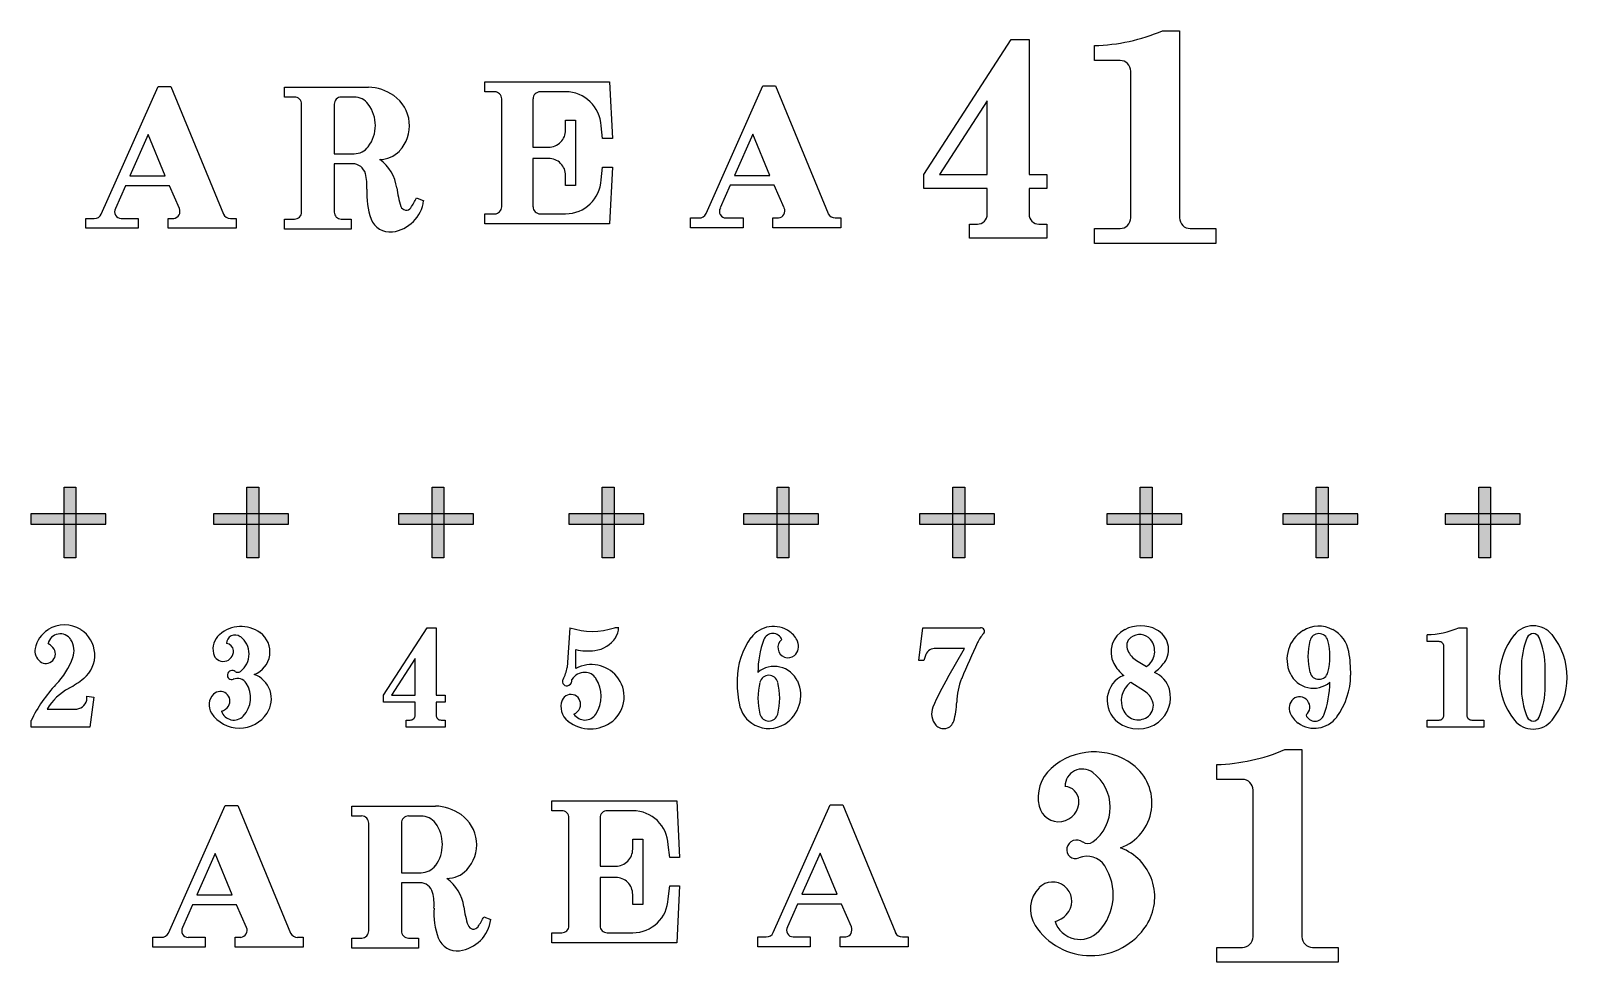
# Model space of a CAD drawing. Extents: x -30826 to 38793, y -30114 to 48793.
# Drawn here: x -1759 to 14480, y -225 to 9623 of the extents above; entities that cross this region are included whole.
import ezdxf

# ---------------------------------------------------------------- set-up
doc = ezdxf.new("R2010")
doc.units = 13
doc.layers.add('APS_GEOMETRY', color=7, linetype='Continuous')
pattern_1 = [(0, (33553.901, 32676.261), (0, 8.4670712), [6.15787, -2.3092012]), (90, (33553.901, 32676.261), (-8.4670712, 5e-16), [6.15787, -2.3092012])]
pattern_2 = [(0, (35485.857, 32676.261), (0, 8.4670712), [6.15787, -2.3092012]), (90, (35485.857, 32676.261), (-8.4670712, 5e-16), [6.15787, -2.3092012])]
pattern_3 = [(0, (37442.054, 32676.261), (0, 8.4670712), [6.15787, -2.3092012]), (90, (37442.054, 32676.261), (-8.4670712, 5e-16), [6.15787, -2.3092012])]
pattern_4 = [(0, (39241.035, 32676.261), (0, 8.4670712), [6.15787, -2.3092012]), (90, (39241.035, 32676.261), (-8.4670712, 5e-16), [6.15787, -2.3092012])]
pattern_5 = [(0, (41088.4965, 32676.261), (0, 8.4670712), [6.15787, -2.3092012]), (90, (41088.4965, 32676.261), (-8.4670712, 5e-16), [6.15787, -2.3092012])]
pattern_6 = [(0, (42947.732, 32676.261), (0, 8.4670712), [6.15787, -2.3092012]), (90, (42947.732, 32676.261), (-8.4670712, 5e-16), [6.15787, -2.3092012])]
pattern_7 = [(0, (44927.823, 32676.261), (0, 8.4670712), [6.15787, -2.3092012]), (90, (44927.823, 32676.261), (-8.4670712, 5e-16), [6.15787, -2.3092012])]
pattern_8 = [(0, (46787.058, 32676.261), (0, 8.4670712), [6.15787, -2.3092012]), (90, (46787.058, 32676.261), (-8.4670712, 5e-16), [6.15787, -2.3092012])]
pattern_9 = [(0, (48503.532, 32676.261), (0, 8.4670712), [6.15787, -2.3092012]), (90, (48503.532, 32676.261), (-8.4670712, 5e-16), [6.15787, -2.3092012])]

msp = doc.modelspace()

# ---------------------------------------------------------------- hatches: boundary and pattern name
at = {"true_color": 0xffffff}
h = msp.add_hatch(dxfattribs=at)
h.set_pattern_fill('ANGLE', scale=1.212179)
h.set_pattern_definition(pattern_1)
h.paths.add_polyline_path([(-967, 4516), (-1281, 4516), (-1281, 4405), (-967, 4405)])
h.paths.add_polyline_path([(-1281, 4516), (-1406, 4516), (-1406, 4405), (-1281, 4405)])
h.paths.add_polyline_path([(-1406, 4516), (-1759, 4516), (-1759, 4405), (-1406, 4405)])
h.paths.add_polyline_path([(-1281, 4405), (-1406, 4405), (-1406, 4052), (-1281, 4052)])
h.paths.add_polyline_path([(-1281, 4796), (-1406, 4796), (-1406, 4516), (-1281, 4516)])
h = msp.add_hatch(dxfattribs=at)
h.set_pattern_fill('ANGLE', scale=1.212179)
h.set_pattern_definition(pattern_1)
h.paths.add_polyline_path([(-967, 4516), (-1281, 4516), (-1281, 4405), (-967, 4405)])
h.paths.add_polyline_path([(-1281, 4516), (-1406, 4516), (-1406, 4405), (-1281, 4405)])
h.paths.add_polyline_path([(-1406, 4516), (-1759, 4516), (-1759, 4405), (-1406, 4405)])
h.paths.add_polyline_path([(-1281, 4405), (-1406, 4405), (-1406, 4052), (-1281, 4052)])
h.paths.add_polyline_path([(-1281, 4796), (-1406, 4796), (-1406, 4516), (-1281, 4516)])
h = msp.add_hatch(dxfattribs=at)
h.set_pattern_fill('ANGLE', scale=1.212179)
h.set_pattern_definition(pattern_2)
h.paths.add_polyline_path([(965, 4516), (651, 4516), (651, 4405), (965, 4405)])
h.paths.add_polyline_path([(651, 4516), (526, 4516), (526, 4405), (651, 4405)])
h.paths.add_polyline_path([(526, 4516), (173, 4516), (173, 4405), (526, 4405)])
h.paths.add_polyline_path([(651, 4405), (526, 4405), (526, 4052), (651, 4052)])
h.paths.add_polyline_path([(651, 4796), (526, 4796), (526, 4516), (651, 4516)])
h = msp.add_hatch(dxfattribs=at)
h.set_pattern_fill('ANGLE', scale=1.212179)
h.set_pattern_definition(pattern_2)
h.paths.add_polyline_path([(965, 4516), (651, 4516), (651, 4405), (965, 4405)])
h.paths.add_polyline_path([(651, 4516), (526, 4516), (526, 4405), (651, 4405)])
h.paths.add_polyline_path([(526, 4516), (173, 4516), (173, 4405), (526, 4405)])
h.paths.add_polyline_path([(651, 4405), (526, 4405), (526, 4052), (651, 4052)])
h.paths.add_polyline_path([(651, 4796), (526, 4796), (526, 4516), (651, 4516)])
h = msp.add_hatch(dxfattribs=at)
h.set_pattern_fill('ANGLE', scale=1.212179)
h.set_pattern_definition(pattern_3)
h.paths.add_polyline_path([(2921, 4516), (2607, 4516), (2607, 4405), (2921, 4405)])
h.paths.add_polyline_path([(2607, 4516), (2482, 4516), (2482, 4405), (2607, 4405)])
h.paths.add_polyline_path([(2482, 4516), (2129, 4516), (2129, 4405), (2482, 4405)])
h.paths.add_polyline_path([(2607, 4405), (2482, 4405), (2482, 4052), (2607, 4052)])
h.paths.add_polyline_path([(2607, 4796), (2482, 4796), (2482, 4516), (2607, 4516)])
h = msp.add_hatch(dxfattribs=at)
h.set_pattern_fill('ANGLE', scale=1.212179)
h.set_pattern_definition(pattern_3)
h.paths.add_polyline_path([(2921, 4516), (2607, 4516), (2607, 4405), (2921, 4405)])
h.paths.add_polyline_path([(2607, 4516), (2482, 4516), (2482, 4405), (2607, 4405)])
h.paths.add_polyline_path([(2482, 4516), (2129, 4516), (2129, 4405), (2482, 4405)])
h.paths.add_polyline_path([(2607, 4405), (2482, 4405), (2482, 4052), (2607, 4052)])
h.paths.add_polyline_path([(2607, 4796), (2482, 4796), (2482, 4516), (2607, 4516)])
h = msp.add_hatch(dxfattribs=at)
h.set_pattern_fill('ANGLE', scale=1.212179)
h.set_pattern_definition(pattern_4)
h.paths.add_polyline_path([(4720, 4516), (4406, 4516), (4406, 4405), (4720, 4405)])
h.paths.add_polyline_path([(4406, 4516), (4281, 4516), (4281, 4405), (4406, 4405)])
h.paths.add_polyline_path([(4281, 4516), (3928, 4516), (3928, 4405), (4281, 4405)])
h.paths.add_polyline_path([(4406, 4405), (4281, 4405), (4281, 4052), (4406, 4052)])
h.paths.add_polyline_path([(4406, 4796), (4281, 4796), (4281, 4516), (4406, 4516)])
h = msp.add_hatch(dxfattribs=at)
h.set_pattern_fill('ANGLE', scale=1.212179)
h.set_pattern_definition(pattern_4)
h.paths.add_polyline_path([(4720, 4516), (4406, 4516), (4406, 4405), (4720, 4405)])
h.paths.add_polyline_path([(4406, 4516), (4281, 4516), (4281, 4405), (4406, 4405)])
h.paths.add_polyline_path([(4281, 4516), (3928, 4516), (3928, 4405), (4281, 4405)])
h.paths.add_polyline_path([(4406, 4405), (4281, 4405), (4281, 4052), (4406, 4052)])
h.paths.add_polyline_path([(4406, 4796), (4281, 4796), (4281, 4516), (4406, 4516)])
h = msp.add_hatch(dxfattribs=at)
h.set_pattern_fill('ANGLE', scale=1.212179)
h.set_pattern_definition(pattern_5)
h.paths.add_polyline_path([(6568, 4516), (6253, 4516), (6253, 4405), (6568, 4405)])
h.paths.add_polyline_path([(6253, 4516), (6129, 4516), (6129, 4405), (6253, 4405)])
h.paths.add_polyline_path([(6129, 4516), (5775, 4516), (5775, 4405), (6129, 4405)])
h.paths.add_polyline_path([(6253, 4405), (6129, 4405), (6129, 4052), (6253, 4052)])
h.paths.add_polyline_path([(6253, 4796), (6129, 4796), (6129, 4516), (6253, 4516)])
h = msp.add_hatch(dxfattribs=at)
h.set_pattern_fill('ANGLE', scale=1.212179)
h.set_pattern_definition(pattern_5)
h.paths.add_polyline_path([(6568, 4516), (6253, 4516), (6253, 4405), (6568, 4405)])
h.paths.add_polyline_path([(6253, 4516), (6129, 4516), (6129, 4405), (6253, 4405)])
h.paths.add_polyline_path([(6129, 4516), (5775, 4516), (5775, 4405), (6129, 4405)])
h.paths.add_polyline_path([(6253, 4405), (6129, 4405), (6129, 4052), (6253, 4052)])
h.paths.add_polyline_path([(6253, 4796), (6129, 4796), (6129, 4516), (6253, 4516)])
h = msp.add_hatch(dxfattribs=at)
h.set_pattern_fill('ANGLE', scale=1.212179)
h.set_pattern_definition(pattern_6)
h.paths.add_polyline_path([(8427, 4516), (8113, 4516), (8113, 4405), (8427, 4405)])
h.paths.add_polyline_path([(8113, 4516), (7988, 4516), (7988, 4405), (8113, 4405)])
h.paths.add_polyline_path([(7988, 4516), (7635, 4516), (7635, 4405), (7988, 4405)])
h.paths.add_polyline_path([(8113, 4405), (7988, 4405), (7988, 4052), (8113, 4052)])
h.paths.add_polyline_path([(8113, 4796), (7988, 4796), (7988, 4516), (8113, 4516)])
h = msp.add_hatch(dxfattribs=at)
h.set_pattern_fill('ANGLE', scale=1.212179)
h.set_pattern_definition(pattern_6)
h.paths.add_polyline_path([(8427, 4516), (8113, 4516), (8113, 4405), (8427, 4405)])
h.paths.add_polyline_path([(8113, 4516), (7988, 4516), (7988, 4405), (8113, 4405)])
h.paths.add_polyline_path([(7988, 4516), (7635, 4516), (7635, 4405), (7988, 4405)])
h.paths.add_polyline_path([(8113, 4405), (7988, 4405), (7988, 4052), (8113, 4052)])
h.paths.add_polyline_path([(8113, 4796), (7988, 4796), (7988, 4516), (8113, 4516)])
h = msp.add_hatch(dxfattribs=at)
h.set_pattern_fill('ANGLE', scale=1.212179)
h.set_pattern_definition(pattern_7)
h.paths.add_polyline_path([(10407, 4516), (10093, 4516), (10093, 4405), (10407, 4405)])
h.paths.add_polyline_path([(10093, 4516), (9968, 4516), (9968, 4405), (10093, 4405)])
h.paths.add_polyline_path([(9968, 4516), (9615, 4516), (9615, 4405), (9968, 4405)])
h.paths.add_polyline_path([(10093, 4405), (9968, 4405), (9968, 4052), (10093, 4052)])
h.paths.add_polyline_path([(10093, 4796), (9968, 4796), (9968, 4516), (10093, 4516)])
h = msp.add_hatch(dxfattribs=at)
h.set_pattern_fill('ANGLE', scale=1.212179)
h.set_pattern_definition(pattern_7)
h.paths.add_polyline_path([(10407, 4516), (10093, 4516), (10093, 4405), (10407, 4405)])
h.paths.add_polyline_path([(10093, 4516), (9968, 4516), (9968, 4405), (10093, 4405)])
h.paths.add_polyline_path([(9968, 4516), (9615, 4516), (9615, 4405), (9968, 4405)])
h.paths.add_polyline_path([(10093, 4405), (9968, 4405), (9968, 4052), (10093, 4052)])
h.paths.add_polyline_path([(10093, 4796), (9968, 4796), (9968, 4516), (10093, 4516)])
h = msp.add_hatch(dxfattribs=at)
h.set_pattern_fill('ANGLE', scale=1.212179)
h.set_pattern_definition(pattern_8)
h.paths.add_polyline_path([(12266, 4516), (11952, 4516), (11952, 4405), (12266, 4405)])
h.paths.add_polyline_path([(11952, 4516), (11827, 4516), (11827, 4405), (11952, 4405)])
h.paths.add_polyline_path([(11827, 4516), (11474, 4516), (11474, 4405), (11827, 4405)])
h.paths.add_polyline_path([(11952, 4405), (11827, 4405), (11827, 4052), (11952, 4052)])
h.paths.add_polyline_path([(11952, 4796), (11827, 4796), (11827, 4516), (11952, 4516)])
h = msp.add_hatch(dxfattribs=at)
h.set_pattern_fill('ANGLE', scale=1.212179)
h.set_pattern_definition(pattern_8)
h.paths.add_polyline_path([(12266, 4516), (11952, 4516), (11952, 4405), (12266, 4405)])
h.paths.add_polyline_path([(11952, 4516), (11827, 4516), (11827, 4405), (11952, 4405)])
h.paths.add_polyline_path([(11827, 4516), (11474, 4516), (11474, 4405), (11827, 4405)])
h.paths.add_polyline_path([(11952, 4405), (11827, 4405), (11827, 4052), (11952, 4052)])
h.paths.add_polyline_path([(11952, 4796), (11827, 4796), (11827, 4516), (11952, 4516)])
h = msp.add_hatch(dxfattribs=at)
h.set_pattern_fill('ANGLE', scale=1.212179)
h.set_pattern_definition(pattern_9)
h.paths.add_polyline_path([(13983, 4516), (13668, 4516), (13668, 4405), (13983, 4405)])
h.paths.add_polyline_path([(13668, 4516), (13544, 4516), (13544, 4405), (13668, 4405)])
h.paths.add_polyline_path([(13544, 4516), (13190, 4516), (13190, 4405), (13544, 4405)])
h.paths.add_polyline_path([(13668, 4405), (13544, 4405), (13544, 4052), (13668, 4052)])
h.paths.add_polyline_path([(13668, 4796), (13544, 4796), (13544, 4516), (13668, 4516)])
h = msp.add_hatch(dxfattribs=at)
h.set_pattern_fill('ANGLE', scale=1.212179)
h.set_pattern_definition(pattern_9)
h.paths.add_polyline_path([(13983, 4516), (13668, 4516), (13668, 4405), (13983, 4405)])
h.paths.add_polyline_path([(13668, 4516), (13544, 4516), (13544, 4405), (13668, 4405)])
h.paths.add_polyline_path([(13544, 4516), (13190, 4516), (13190, 4405), (13544, 4405)])
h.paths.add_polyline_path([(13668, 4405), (13544, 4405), (13544, 4052), (13668, 4052)])
h.paths.add_polyline_path([(13668, 4796), (13544, 4796), (13544, 4516), (13668, 4516)])

# ---------------------------------------------------------------- linework, layer by layer
for points in [[(-1406, 4796), (-1281, 4796), (-1281, 4052), (-1406, 4052)], [(-1406, 4796), (-1281, 4796), (-1281, 4052), (-1406, 4052)], [(526, 4796), (651, 4796), (651, 4052), (526, 4052)], [(526, 4796), (651, 4796), (651, 4052), (526, 4052)], [(2482, 4796), (2607, 4796), (2607, 4052), (2482, 4052)], [(2482, 4796), (2607, 4796), (2607, 4052), (2482, 4052)], [(4281, 4796), (4406, 4796), (4406, 4052), (4281, 4052)], [(4281, 4796), (4406, 4796), (4406, 4052), (4281, 4052)], [(6129, 4796), (6253, 4796), (6253, 4052), (6129, 4052)], [(6129, 4796), (6253, 4796), (6253, 4052), (6129, 4052)], [(7988, 4796), (8113, 4796), (8113, 4052), (7988, 4052)], [(7988, 4796), (8113, 4796), (8113, 4052), (7988, 4052)], [(9968, 4796), (10093, 4796), (10093, 4052), (9968, 4052)], [(9968, 4796), (10093, 4796), (10093, 4052), (9968, 4052)], [(11827, 4796), (11952, 4796), (11952, 4052), (11827, 4052)], [(11827, 4796), (11952, 4796), (11952, 4052), (11827, 4052)], [(13544, 4796), (13668, 4796), (13668, 4052), (13544, 4052)], [(13544, 4796), (13668, 4796), (13668, 4052), (13544, 4052)], [(-1759, 4405), (-967, 4405), (-967, 4516), (-1759, 4516)], [(-1759, 4405), (-967, 4405), (-967, 4516), (-1759, 4516)], [(173, 4405), (965, 4405), (965, 4516), (173, 4516)], [(173, 4405), (965, 4405), (965, 4516), (173, 4516)], [(2129, 4405), (2921, 4405), (2921, 4516), (2129, 4516)], [(2129, 4405), (2921, 4405), (2921, 4516), (2129, 4516)], [(3928, 4405), (4720, 4405), (4720, 4516), (3928, 4516)], [(3928, 4405), (4720, 4405), (4720, 4516), (3928, 4516)], [(5775, 4405), (6568, 4405), (6568, 4516), (5775, 4516)], [(5775, 4405), (6568, 4405), (6568, 4516), (5775, 4516)], [(7635, 4405), (8427, 4405), (8427, 4516), (7635, 4516)], [(7635, 4405), (8427, 4405), (8427, 4516), (7635, 4516)], [(9615, 4405), (10407, 4405), (10407, 4516), (9615, 4516)], [(9615, 4405), (10407, 4405), (10407, 4516), (9615, 4516)], [(11474, 4405), (12266, 4405), (12266, 4516), (11474, 4516)], [(11474, 4405), (12266, 4405), (12266, 4516), (11474, 4516)], [(13190, 4405), (13983, 4405), (13983, 4516), (13190, 4516)], [(13190, 4405), (13983, 4405), (13983, 4516), (13190, 4516)]]:
    msp.add_lwpolyline(points, close=True)
at = {"layer": 'APS_GEOMETRY', "ltscale": 1000}
for p, q in [((10203, 9623), (10383, 9623)), ((10383, 9623), (10383, 7645)), ((7679, 8103, -280000000), (8603, 9531, -280000000)), ((8603, 9531, -280000000), (8792, 9531, -280000000)), ((8792, 9531, -280000000), (8792, 8103, -280000000)), ((9484, 9308), (9484, 9465)), ((9754, 9308), (9484, 9308)), ((9866, 7645), (9866, 9196)), ((-1013, 7684, -100000000), (-413, 9034, -100000000)), ((-413, 9034, -100000000), (-278, 9034, -100000000)), ((-278, 9034, -100000000), (277, 7684, -100000000)), ((924, 8921), (924, 9026)), ((924, 9026), (1809, 9026)), ((3039, 8977, -100000000), (3039, 9082, -100000000)), ((3039, 9082, -100000000), (4359, 9082, -100000000)), ((3144, 8977, -100000000), (3039, 8977, -100000000)), ((3894, 8977, -100000000), (3624, 8977, -100000000)), ((4359, 9082, -100000000), (4389, 8482, -100000000)), ((5379, 7689, -100000000), (5979, 9039, -100000000)), ((5979, 9039, -100000000), (6114, 9039, -100000000)), ((6114, 9039, -100000000), (6669, 7689, -100000000)), ((1029, 8921), (924, 8921)), ((1104, 7706), (1104, 8846)), ((1449, 8846), (1449, 8321)), ((1659, 8921), (1524, 8921)), ((3219, 7762, -100000000), (3219, 8902, -100000000)), ((3549, 8902, -100000000), (3549, 8392, -100000000)), ((8351, 8880, -280000000), (7847, 8103, -280000000)), ((8351, 8103, -280000000), (8351, 8880, -280000000)), ((3894, 8572, -100000000), (3894, 8677, -100000000)), ((3894, 8677, -100000000), (3999, 8677, -100000000)), ((3999, 8677, -100000000), (3999, 7987, -100000000)), ((4284, 8482, -100000000), (4269, 8617, -100000000)), ((-518, 8524, -100000000), (-713, 8089, -100000000)), ((-338, 8089, -100000000), (-518, 8524, -100000000)), ((4389, 8482, -100000000), (4284, 8482, -100000000)), ((5874, 8529, -100000000), (5679, 8094, -100000000)), ((6054, 8094, -100000000), (5874, 8529, -100000000)), ((1449, 8321), (1659, 8321)), ((3549, 8392, -100000000), (3714, 8392, -100000000)), ((1644, 8216), (1449, 8216)), ((1449, 8216), (1449, 7706)), ((3714, 8272, -100000000), (3549, 8272, -100000000)), ((3549, 8272, -100000000), (3549, 7762, -100000000)), ((4269, 8047, -100000000), (4284, 8182, -100000000)), ((4284, 8182, -100000000), (4389, 8182, -100000000)), ((4389, 8182, -100000000), (4359, 7582, -100000000)), ((-758, 7984, -100000000), (-863, 7744, -100000000)), ((-293, 7984, -100000000), (-758, 7984, -100000000)), ((-713, 8089, -100000000), (-338, 8089, -100000000)), ((-188, 7744, -100000000), (-293, 7984, -100000000)), ((3894, 7987, -100000000), (3894, 8092, -100000000)), ((3999, 7987, -100000000), (3894, 7987, -100000000)), ((5634, 7989, -100000000), (5529, 7749, -100000000)), ((6099, 7989, -100000000), (5634, 7989, -100000000)), ((5679, 8094, -100000000), (6054, 8094, -100000000)), ((6204, 7749, -100000000), (6099, 7989, -100000000)), ((7679, 7956, -280000000), (7679, 8103, -280000000)), ((7847, 8103, -280000000), (8351, 8103, -280000000)), ((8792, 8103, -280000000), (8981, 8103, -280000000)), ((8981, 8103, -280000000), (8981, 7956, -280000000)), ((2319, 7856), (2394, 7826)), ((8351, 7956, -280000000), (7679, 7956, -280000000)), ((8351, 7683, -280000000), (8351, 7956, -280000000)), ((8981, 7956, -280000000), (8792, 7956, -280000000)), ((8792, 7956, -280000000), (8792, 7683, -280000000)), ((-1178, 7534, -100000000), (-1178, 7639, -100000000)), ((-1178, 7639, -100000000), (-1088, 7639, -100000000)), ((-803, 7639, -100000000), (-623, 7639, -100000000)), ((-623, 7639, -100000000), (-623, 7534, -100000000)), ((-308, 7534, -100000000), (-308, 7639, -100000000)), ((-308, 7639, -100000000), (-248, 7639, -100000000)), ((352, 7639, -100000000), (412, 7639, -100000000)), ((412, 7639, -100000000), (412, 7534, -100000000)), ((3039, 7582, -100000000), (3039, 7687, -100000000)), ((3039, 7687, -100000000), (3144, 7687, -100000000)), ((3624, 7687, -100000000), (3894, 7687, -100000000)), ((5214, 7539, -100000000), (5214, 7644, -100000000)), ((5214, 7644, -100000000), (5304, 7644, -100000000)), ((5589, 7644, -100000000), (5769, 7644, -100000000)), ((5769, 7644, -100000000), (5769, 7539, -100000000)), ((6084, 7539, -100000000), (6084, 7644, -100000000)), ((6084, 7644, -100000000), (6144, 7644, -100000000)), ((6744, 7644, -100000000), (6804, 7644, -100000000)), ((6804, 7644, -100000000), (6804, 7539, -100000000)), ((-623, 7534, -100000000), (-1178, 7534, -100000000)), ((412, 7534, -100000000), (-308, 7534, -100000000)), ((924, 7526), (924, 7631)), ((924, 7631), (1029, 7631)), ((1629, 7526), (924, 7526)), ((1524, 7631), (1629, 7631)), ((1629, 7631), (1629, 7526)), ((4359, 7582, -100000000), (3039, 7582, -100000000)), ((5769, 7539, -100000000), (5214, 7539, -100000000)), ((6804, 7539, -100000000), (6084, 7539, -100000000)), ((8162, 7431, -280000000), (8162, 7578, -280000000)), ((8162, 7578, -280000000), (8245, 7578, -280000000)), ((8897, 7578, -280000000), (8981, 7578, -280000000)), ((8981, 7578, -280000000), (8981, 7431, -280000000)), ((9484, 7375), (9484, 7532)), ((9484, 7532), (9754, 7532)), ((10496, 7532), (10765, 7532)), ((10765, 7532), (10765, 7375)), ((8981, 7431, -280000000), (8162, 7431, -280000000)), ((10765, 7375), (9484, 7375)), ((1969, 2598), (2431, 3312)), ((2431, 3312), (2525, 3312)), ((2525, 3312), (2525, 2598)), ((3940, 3312), (3909, 2892)), ((4455, 3312), (4413, 3312)), ((7628, 2965), (7670, 3312)), ((7670, 3312), (8279, 3312)), ((13335, 3312), (13419, 3312)), ((13419, 3312), (13419, 2388)), ((8111, 3091), (7807, 3091)), ((7933, 2787), (8111, 3091)), ((12999, 3165), (12999, 3238)), ((13125, 3165), (12999, 3165)), ((13177, 2388), (13177, 3112)), ((2305, 2986), (2053, 2598)), ((2305, 2598), (2305, 2986)), ((4003, 2881), (4003, 3081)), ((7681, 2965), (7628, 2965)), ((7702, 3028), (7681, 2965)), ((9929, 2965, 70000000), (10034, 2902, 70000000)), ((13995, 2881), (13995, 2692)), ((14247, 2692), (14247, 2881)), ((10013, 2640, 70000000), (9866, 2734, 70000000)), ((-1587, 2451), (-1293, 2451)), ((-1167, 2545), (-1167, 2587)), ((-1167, 2587), (-1093, 2577)), ((-1093, 2577), (-1135, 2262)), ((1969, 2524), (1969, 2598)), ((2305, 2524), (1969, 2524)), ((2053, 2598), (2305, 2598)), ((2305, 2388), (2305, 2524)), ((2525, 2598), (2620, 2598)), ((2620, 2524), (2525, 2524)), ((2525, 2524), (2525, 2388)), ((2620, 2598), (2620, 2524)), ((-1755, 2262), (-1755, 2330)), ((2210, 2262), (2210, 2335)), ((2210, 2335), (2252, 2335)), ((2578, 2335), (2620, 2335)), ((2620, 2335), (2620, 2262)), ((12999, 2262), (12999, 2335)), ((12999, 2335), (13125, 2335)), ((13471, 2335), (13597, 2335)), ((13597, 2335), (13597, 2262)), ((-1135, 2262), (-1755, 2262)), ((2620, 2262), (2210, 2262)), ((13597, 2262), (12999, 2262)), ((11497, 2023), (11676, 2023)), ((11676, 2023), (11676, 45)), ((10777, 1708), (10777, 1866)), ((11047, 1708), (10777, 1708)), ((3749, 1377, -100000000), (3749, 1482, -100000000)), ((3749, 1482, -100000000), (5069, 1482, -100000000)), ((5069, 1482, -100000000), (5099, 882, -100000000)), ((11159, 45), (11159, 1596)), ((-304, 84, -100000000), (296, 1434, -100000000)), ((296, 1434, -100000000), (431, 1434, -100000000)), ((431, 1434, -100000000), (986, 84, -100000000)), ((1633, 1321), (1633, 1426)), ((1633, 1426), (2518, 1426)), ((1738, 1321), (1633, 1321)), ((2368, 1321), (2233, 1321)), ((3854, 1377, -100000000), (3749, 1377, -100000000)), ((3929, 162, -100000000), (3929, 1302, -100000000)), ((4259, 1302, -100000000), (4259, 792, -100000000)), ((4604, 1377, -100000000), (4334, 1377, -100000000)), ((6089, 89, -100000000), (6689, 1439, -100000000)), ((6689, 1439, -100000000), (6824, 1439, -100000000)), ((6824, 1439, -100000000), (7379, 89, -100000000)), ((1813, 106), (1813, 1246)), ((2158, 1246), (2158, 721)), ((4604, 972, -100000000), (4604, 1077, -100000000)), ((4604, 1077, -100000000), (4709, 1077, -100000000)), ((4709, 1077, -100000000), (4709, 387, -100000000)), ((4994, 882, -100000000), (4979, 1017, -100000000)), ((191, 924, -100000000), (-4, 489, -100000000)), ((371, 489, -100000000), (191, 924, -100000000)), ((5099, 882, -100000000), (4994, 882, -100000000)), ((6584, 929, -100000000), (6389, 494, -100000000)), ((6764, 494, -100000000), (6584, 929, -100000000)), ((2158, 721), (2368, 721)), ((4259, 792, -100000000), (4424, 792, -100000000)), ((4424, 672, -100000000), (4259, 672, -100000000)), ((4259, 672, -100000000), (4259, 162, -100000000)), ((-4, 489, -100000000), (371, 489, -100000000)), ((2353, 616), (2158, 616)), ((2158, 616), (2158, 106)), ((4604, 387, -100000000), (4604, 492, -100000000)), ((4979, 447, -100000000), (4994, 582, -100000000)), ((4994, 582, -100000000), (5099, 582, -100000000)), ((5099, 582, -100000000), (5069, -18, -100000000)), ((6389, 494, -100000000), (6764, 494, -100000000)), ((-49, 384, -100000000), (-154, 144, -100000000)), ((416, 384, -100000000), (-49, 384, -100000000)), ((521, 144, -100000000), (416, 384, -100000000)), ((4709, 387, -100000000), (4604, 387, -100000000)), ((6344, 389, -100000000), (6239, 149, -100000000)), ((6809, 389, -100000000), (6344, 389, -100000000)), ((6914, 149, -100000000), (6809, 389, -100000000)), ((3028, 256), (3103, 226)), ((-469, -66, -100000000), (-469, 39, -100000000)), ((-469, 39, -100000000), (-379, 39, -100000000)), ((-94, 39, -100000000), (86, 39, -100000000)), ((86, 39, -100000000), (86, -66, -100000000)), ((401, -66, -100000000), (401, 39, -100000000)), ((401, 39, -100000000), (461, 39, -100000000)), ((1061, 39, -100000000), (1121, 39, -100000000)), ((1121, 39, -100000000), (1121, -66, -100000000)), ((1633, -74), (1633, 31)), ((1633, 31), (1738, 31)), ((2233, 31), (2338, 31)), ((2338, 31), (2338, -74)), ((3749, -18, -100000000), (3749, 87, -100000000)), ((3749, 87, -100000000), (3854, 87, -100000000)), ((4334, 87, -100000000), (4604, 87, -100000000)), ((5924, -61, -100000000), (5924, 44, -100000000)), ((5924, 44, -100000000), (6014, 44, -100000000)), ((6299, 44, -100000000), (6479, 44, -100000000)), ((6479, 44, -100000000), (6479, -61, -100000000)), ((6794, -61, -100000000), (6794, 44, -100000000)), ((6794, 44, -100000000), (6854, 44, -100000000)), ((7454, 44, -100000000), (7514, 44, -100000000)), ((7514, 44, -100000000), (7514, -61, -100000000)), ((86, -66, -100000000), (-469, -66, -100000000)), ((1121, -66, -100000000), (401, -66, -100000000)), ((2338, -74), (1633, -74)), ((5069, -18, -100000000), (3749, -18, -100000000)), ((6479, -61, -100000000), (5924, -61, -100000000)), ((7514, -61, -100000000), (6794, -61, -100000000)), ((10777, -225), (10777, -68)), ((10777, -68), (11047, -68)), ((11789, -68), (12059, -68)), ((12059, -68), (12059, -225)), ((12059, -225), (10777, -225))]:
    msp.add_line(p, q, dxfattribs=at)
for centre, radius, start, end in [((9431, 11430), 1965, 271.5435, 293.1341), ((9754, 9196), 112, 359.7005, 90.3046), ((1788, 8515), 512, 55.4326, 87.6997), ((1855, 8618), 389, 316.7635, 54.9493), ((3144, 8902, -100000000), 74.6, 359.7005, 90.3046), ((3624, 8902, -100000000), 74.6, 89.7005, 180.3046), ((3893, 8601, -100000000), 376, 2.4111, 89.9279), ((1029, 8847), 74.6, 359.7005, 90.3046), ((1523, 8847), 74.6, 89.6962, 180.3038), ((1659, 8734), 187, 36.8542, 90.016), ((1506, 8621), 377, 323.4016, 36.5992), ((3715, 8571, -100000000), 179, 269.6976, 0.3046), ((1659, 8509), 187, 269.9817, 323.1466), ((1928, 8552), 291, 270.0584, 316.3385), ((1644, 8078), 138, 13.9112, 90.3447), ((1682, 7909), 430, 6.9601, 54.9681), ((3715, 8093, -100000000), 179, 359.6976, 90.3046), ((1265, 7982), 529, 356.1892, 14.1987), ((3013, 8067), 910, 186.6841, 199.3036), ((3893, 8063, -100000000), 376, 270.0732, 357.5892), ((2577, 7898), 785, 176.4415, 199.8193), ((2013, 7877), 384, 277.5887, 352.4102), ((1734, 8121), 641, 324.8435, 335.6627), ((-1083, 7715, -100000000), 76.3, 265.999, 335.9285), ((-803, 7708, -100000000), 69.5, 149.298, 270.1958), ((-257, 7713, -100000000), 75.2, 276.7681, 23.745), ((352, 7724, -100000000), 85.4, 208.2196, 269.8559), ((1029, 7706), 74.6, 269.6962, 0.3038), ((1523, 7706), 74.6, 179.7005, 270.3046), ((2210, 7786), 59.8, 199.3956, 324.3413), ((3144, 7762, -100000000), 74.6, 269.6962, 0.3038), ((3624, 7762, -100000000), 74.6, 179.7005, 270.3046), ((5310, 7720, -100000000), 76.3, 265.999, 335.9285), ((5589, 7713, -100000000), 69.5, 149.298, 270.1958), ((6136, 7718, -100000000), 75.2, 276.7681, 23.745), ((6745, 7729, -100000000), 85.4, 208.2196, 269.8559), ((8246, 7682, -280000000), 104, 269.6962, 0.3038), ((8896, 7682, -280000000), 104, 179.7005, 270.3046), ((9754, 7644), 112, 269.6962, 0.3038), ((10495, 7644), 112, 179.7005, 270.3046), ((2034, 7703), 208, 200.0155, 278.0566), ((-1411, 3031), 308, 122.4778, 168.7585), ((-1403, 3019), 323, 57.5159, 122.4861), ((-1400, 3022), 318, 309.2954, 57.7117), ((464, 2983), 342, 53.7708, 131.8132), ((516, 3056), 253, 290.0746, 53.6638), ((4176, 4007), 734, 251.2211, 288.7777), ((4267, 3311), 187, 326.281, 0.3156), ((6090, 3030), 295, 54.2129, 143.2789), ((6084, 3150), 101, 20.5623, 159.436), ((6112, 3063), 256, 23.4103, 53.9084), ((8611, 2981), 403, 138.2047, 154.4181), ((8283, 3274), 37.9, 318.3432, 94.7888), ((9927, 3054, 70000000), 268, 117.5391, 206.6032), ((9971, 2967, 70000000), 365, 62.5665, 117.4358), ((10031, 3081, 70000000), 236, 324.5354, 62.7195), ((11875, 2978, 70000000), 357, 121.7716, 204.5865), ((11854, 3013, 70000000), 315, 61.9351, 121.8855), ((11856, 3152, 70000000), 97.5, 14.1252, 165.8748), ((11856, 3008, 70000000), 319, 9.4445, 62.6087), ((12974, 4156), 918, 271.5435, 293.1341), ((14121, 3074), 258, 39.4246, 140.5742), ((14121, 3181), 68.1, 22.4033, 157.5972), ((-1576, 3066), 139, 169.3831, 232.6883), ((-1600, 3035), 101, 232.83, 41.4123), ((-1447, 3114), 133, 32.8971, 166.8312), ((-1671, 2973), 196, 41.4311, 61.2341), ((-1513, 3070), 212, 339.7593, 32.9212), ((371, 3086), 204, 131.6561, 193.2898), ((401, 3143), 92.1, 53.456, 179.6753), ((304, 3066), 78.6, 3.5851, 86.4052), ((320, 3034), 229, 306.5093, 53.4905), ((4166, 3377), 308, 276.8946, 326.626), ((6462, 2759), 756, 143.6671, 179.4651), ((6950, 2832), 1024, 159.7935, 179.5949), ((6246, 3102), 108, 129.0946, 309.0946), ((6225, 3114), 131, 312.9406, 22.8714), ((7797, 2989), 103, 84.3647, 157.5628), ((14163, 299), 6568, 154.2316, 157.8405), ((9937, 3119, 70000000), 113, 128.7858, 205.224), ((9961, 3090, 70000000), 150, 39.7575, 128.8194), ((9926, 3063, 70000000), 194, 303.9833, 39.1627), ((12417, 3008, 70000000), 677, 165.6392, 194.3612), ((11294, 3008, 70000000), 677, 345.639, 14.361), ((13125, 3113), 52.2, 359.7005, 90.3046), ((14479, 2787), 717, 140.978, 219.022), ((14813, 2892), 818, 157.3554, 180.7336), ((13429, 2892), 818, 359.2637, 22.6421), ((13763, 2787), 717, 320.9786, 39.0222), ((-2038, 3255), 769, 315.223, 340.3853), ((276, 3063), 107, 193.2578, 3.8034), ((4133, 3647), 581, 257.0875, 276.8888), ((6246, 3102), 108, 309.0946410000348, 309.0946429998223), ((10022, 3106, 70000000), 376, 207.2247, 232.3882), ((10053, 3172, 70000000), 241, 204.9714, 239.0062), ((9839, 3223, 70000000), 474, 305.9917, 324.0003), ((10851, 2824, 70000000), 1341, 359.354, 10.1733), ((-1832, 3556), 1004, 298.2781, 309.0976), ((365, 2809), 46.2, 167.7312, 292.6446), ((371, 2808), 53.1, 52.8446, 168.2719), ((425, 2663), 112, 33.0769, 112.7216), ((430, 2885), 44, 233.3907, 306.5921), ((507, 2559), 277, 327.1248, 69.7475), ((3907, 2744), 46.4, 151.4036, 298.5935), ((3527, 2949), 386, 331.663, 351.464), ((3900, 2757), 61.5, 298.4677, 8.4017), ((4095, 2680), 159, 89.1721, 147.4334), ((4167, 2574), 348, 39.9377, 117.9798), ((4095, 2697), 143, 33.9535, 88.824), ((3926, 2587), 344, 326.6842, 33.3155), ((4179, 2582), 334, 309.6171, 40.2247), ((7047, 2751), 1341, 179.354, 190.1733), ((6100, 2633), 270, 24.551, 130.0882), ((6042, 2711), 97.5, 14.1267, 165.8733), ((10352, 1380), 2798, 149.8265, 157.0423), ((8714, 2513), 687, 157.4358, 179.0267), ((9905, 2543, 70000000), 288, 112.9442, 232.5058), ((10012, 2587, 70000000), 274, 15.6984, 67.149), ((11797, 2942, 70000000), 270, 204.551, 310.0882), ((11856, 2864, 70000000), 97.5, 194.1267, 345.8733), ((11435, 2816, 70000000), 756, 323.6671, 359.4651), ((-387, 1674), 1517, 136.7663, 154.4031), ((-1067, 2137), 607, 118.4204, 148.9166), ((285, 2496), 159, 134.9731, 213.0136), ((244, 2536), 102, 327.9947, 134.6889), ((283, 2571), 281, 316.5861, 33.022), ((3950, 2503), 103, 336.5804, 155.4953), ((6603, 2566), 677, 165.639, 194.361), ((5480, 2566), 677, 345.6392, 14.3612), ((6022, 2597), 357, 301.7716, 24.5865), ((10007, 2539, 70000000), 241, 125.8127, 207.0465), ((9901, 2464, 70000000), 209, 19.8865, 57.4435), ((9962, 2573, 70000000), 325, 307.4235, 15.7082), ((10947, 2742, 70000000), 1024, 339.7935, 359.5949), ((14813, 2682), 818, 179.2651, 202.6435), ((13429, 2682), 818, 337.3554, 0.7336), ((-1288, 2576), 125, 267.8483, 345.8915), ((229, 2546), 119, 283.2657, 327.8129), ((4036, 2478), 192, 159.3478, 232.545), ((3916, 2527), 145, 297.1011, 332.8989), ((6042, 2566), 319, 189.4445, 242.6087), ((7940, 2402), 178, 156.9767, 221.9468), ((7223, 2549), 805, 343.8223, 358.2399), ((9964, 2486, 70000000), 142, 310.1014, 20.0305), ((11672, 2461, 70000000), 131, 132.9406, 202.8714), ((11651, 2473, 70000000), 108, 309.0946, 129.0946), ((445, 2600), 350, 212.9674, 327.0321), ((388, 2473), 138, 198.0954, 316.2961), ((2252, 2388), 52.2, 269.6962, 0.3038), ((2577, 2388), 52.2, 179.7005, 270.3046), ((4155, 2625), 382, 231.782, 308.2179), ((4098, 2475), 139, 213.6642, 326.3321), ((6043, 2561), 315, 241.9351, 301.8855), ((6042, 2422), 97.5, 194.1252, 345.8748), ((7890, 2356), 111, 221.393, 343.6587), ((9945, 2596, 70000000), 354, 232.5892, 307.4089), ((9945, 2509, 70000000), 171, 207.3768, 310.0025), ((11786, 2511, 70000000), 256, 203.4103, 233.9084), ((11808, 2544, 70000000), 295, 234.2129, 323.2789), ((11814, 2424, 70000000), 101, 200.5623, 339.436), ((13125, 2388), 52.2, 269.6962, 0.3038), ((13471, 2388), 52.2, 179.7005, 270.3046), ((14121, 2499), 258, 219.4241, 320.5759), ((14121, 2393), 68.1, 202.4119, 337.5881), ((9481, 1314, -280000000), 685, 53.7708, 131.8132), ((10724, 3830), 1965, 271.5435, 293.1341), ((9296, 1519, -280000000), 408, 131.6561, 193.2898), ((9356, 1634, -280000000), 184, 53.456, 179.6753), ((9586, 1459, -280000000), 505, 290.0746, 53.6638), ((9162, 1478, -280000000), 157, 3.5851, 86.4052), ((9193, 1414, -280000000), 457, 306.5093, 53.4905), ((11048, 1596), 112, 359.7005, 90.3046), ((9106, 1474, -280000000), 213, 193.2578, 3.8034), ((1739, 1247), 74.6, 359.7005, 90.3046), ((2233, 1247), 74.6, 89.6962, 180.3038), ((2368, 1134), 187, 36.8542, 90.016), ((2498, 915), 512, 55.4326, 87.6997), ((2565, 1018), 389, 316.7635, 54.9493), ((3854, 1302, -100000000), 74.6, 359.7005, 90.3046), ((4333, 1302, -100000000), 74.6, 89.7005, 180.3046), ((4603, 1001, -100000000), 376, 2.4111, 89.9279), ((2215, 1021), 377, 323.4016, 36.5992), ((9283, 964, -280000000), 92.5, 167.7312, 292.6446), ((9296, 962, -280000000), 106, 52.8446, 168.2719), ((9413, 1118, -280000000), 88.1, 233.3907, 306.5921), ((9568, 465, -280000000), 553, 327.1248, 69.7475), ((4424, 971, -100000000), 179, 269.6976, 0.3046), ((9405, 673, -280000000), 223, 33.0769, 112.7216), ((2368, 909), 187, 269.9817, 323.1466), ((2638, 952), 291, 270.0584, 316.3385), ((2391, 309), 430, 6.9601, 54.9681), ((4424, 493, -100000000), 179, 359.6976, 90.3046), ((9120, 488, -280000000), 562, 316.5861, 33.022), ((2354, 478), 138, 13.9112, 90.3447), ((1975, 382), 529, 356.1892, 14.1987), ((9124, 338, -280000000), 319, 134.9731, 213.0136), ((9041, 420, -280000000), 203, 327.9947, 134.6889), ((3287, 298), 785, 176.4415, 199.8193), ((3722, 467), 910, 186.6841, 199.3036), ((4603, 463, -100000000), 376, 270.0732, 357.5892), ((2722, 277), 384, 277.5887, 352.4102), ((2920, 186), 59.8, 199.3956, 324.3413), ((2444, 521), 641, 324.8435, 335.6627), ((9444, 546, -280000000), 701, 212.9674, 327.0321), ((9012, 439, -280000000), 238, 283.2657, 327.8129), ((9329, 293, -280000000), 276, 198.0954, 316.2961), ((-373, 115, -100000000), 76.3, 265.999, 335.9285), ((-94, 108, -100000000), 69.5, 149.298, 270.1958), ((453, 113, -100000000), 75.2, 276.7681, 23.745), ((1062, 124, -100000000), 85.4, 208.2196, 269.8559), ((1739, 106), 74.6, 269.6962, 0.3038), ((2233, 106), 74.6, 179.7005, 270.3046), ((2744, 103), 208, 200.0155, 278.0566), ((3854, 162, -100000000), 74.6, 269.6962, 0.3038), ((4333, 162, -100000000), 74.6, 179.7005, 270.3046), ((6019, 120, -100000000), 76.3, 265.999, 335.9285), ((6299, 113, -100000000), 69.5, 149.298, 270.1958), ((6845, 118, -100000000), 75.2, 276.7681, 23.745), ((7454, 129, -100000000), 85.4, 208.2196, 269.8559), ((11048, 44), 112, 269.6962, 0.3038), ((11788, 44), 112, 179.7005, 270.3046)]:
    msp.add_arc(centre, radius, start, end, dxfattribs=at)

doc.saveas('drawing.dxf')
